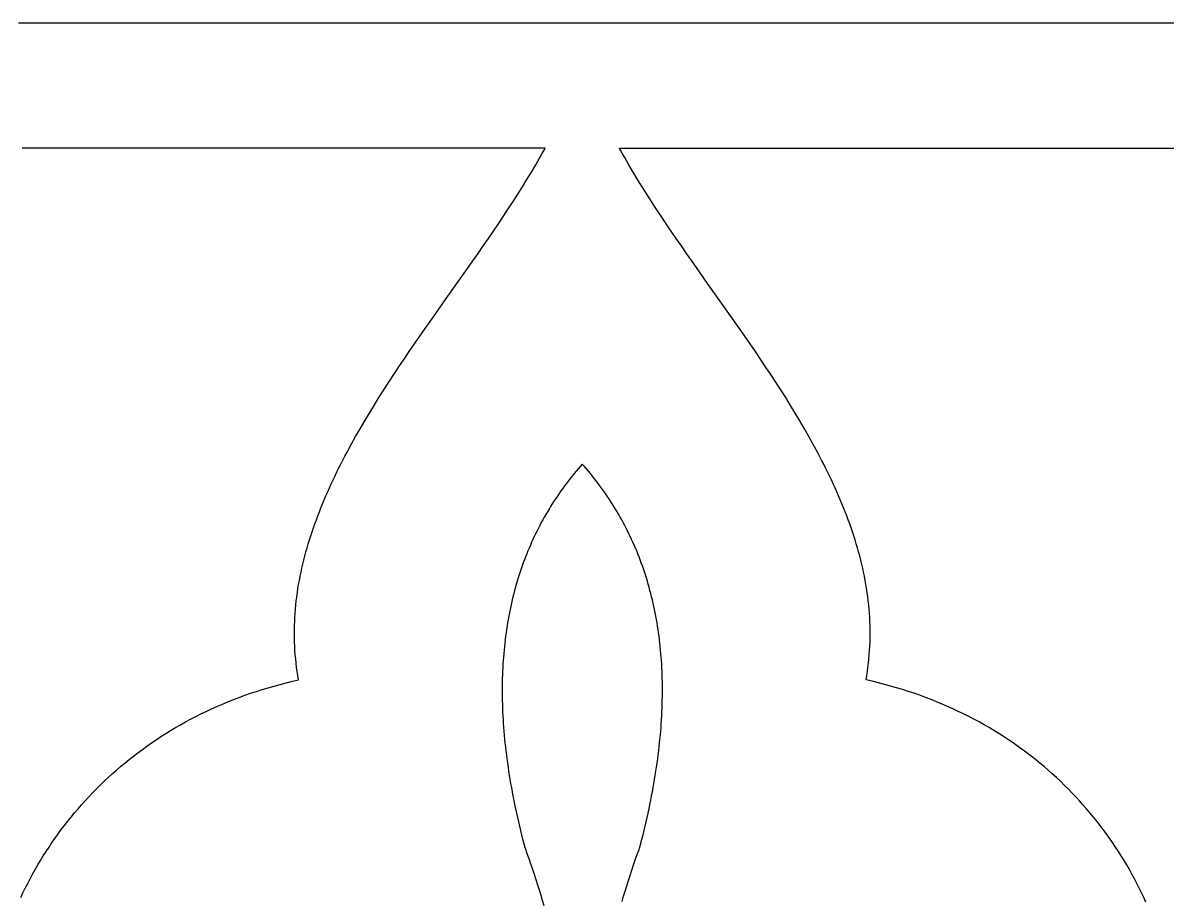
# Model space of a CAD drawing. Extents: x -53 to 64, y 95 to 135.
# Drawn here: x 2.4 to 27.5, y 116.19 to 135.46 of the extents above; entities that cross this region are included whole.
import ezdxf

# ---------------------------------------------------------------- set-up
doc = ezdxf.new("R2010")
doc.units = 0
doc.header["$MEASUREMENT"] = 0
doc.layers.add('LAYER_1', color=18, linetype='CONTINUOUS')

msp = doc.modelspace()

# ---------------------------------------------------------------- linework, layer by layer
at = {"layer": 'LAYER_1'}
for points in [[(2.309, 135.461), (3.267, 135.461), (4.231, 135.461), (5.2, 135.461), (6.174, 135.461), (7.152, 135.461), (8.134, 135.461), (9.121, 135.461), (10.11, 135.461), (12.098, 135.461), (14.095, 135.461), (16.097, 135.461), (18.103, 135.461), (20.109, 135.461), (22.111, 135.461), (24.108, 135.461), (26.096, 135.461), (27.085, 135.461), (28.072, 135.461)], [(2.358, 116.271), (2.407, 116.375), (2.458, 116.478), (2.51, 116.581), (2.563, 116.682), (2.618, 116.784), (2.675, 116.884), (2.732, 116.984), (2.792, 117.084), (2.852, 117.183), (2.915, 117.28), (2.978, 117.378), (3.043, 117.474), (3.11, 117.57), (3.178, 117.665), (3.247, 117.759), (3.318, 117.852), (3.39, 117.945), (3.463, 118.036), (3.538, 118.127), (3.615, 118.217), (3.692, 118.306), (3.772, 118.394), (3.852, 118.481), (3.934, 118.567), (4.018, 118.653), (4.102, 118.737), (4.189, 118.82), (4.276, 118.902), (4.365, 118.983), (4.455, 119.063), (4.547, 119.142), (4.64, 119.22), (4.734, 119.296), (4.83, 119.372), (4.927, 119.446), (5.026, 119.519), (5.125, 119.591), (5.226, 119.662), (5.329, 119.732), (5.433, 119.8), (5.538, 119.867), (5.644, 119.933), (5.752, 119.997), (5.861, 120.06), (5.972, 120.122), (6.084, 120.182), (6.197, 120.241), (6.311, 120.299), (6.427, 120.355), (6.544, 120.409), (6.662, 120.463), (6.782, 120.514), (6.902, 120.565), (7.025, 120.614), (7.148, 120.661), (7.273, 120.707), (7.399, 120.751), (7.526, 120.793), (7.655, 120.834), (7.784, 120.874), (7.916, 120.911), (8.048, 120.947), (8.181, 120.982), (8.316, 121.014), (8.452, 121.045), (8.436, 121.138), (8.422, 121.23), (8.409, 121.322), (8.398, 121.414), (8.388, 121.506), (8.38, 121.598), (8.373, 121.689), (8.368, 121.781), (8.364, 121.872), (8.362, 121.963), (8.361, 122.055), (8.361, 122.146), (8.363, 122.237), (8.366, 122.327), (8.37, 122.418), (8.376, 122.509), (8.383, 122.599), (8.392, 122.689), (8.402, 122.78), (8.413, 122.87), (8.425, 122.96), (8.439, 123.05), (8.453, 123.139), (8.469, 123.229), (8.486, 123.318), (8.505, 123.408), (8.524, 123.497), (8.545, 123.586), (8.567, 123.675), (8.589, 123.764), (8.613, 123.853), (8.638, 123.942), (8.664, 124.031), (8.691, 124.119), (8.719, 124.208), (8.749, 124.296), (8.779, 124.384), (8.81, 124.472), (8.842, 124.56), (8.875, 124.648), (8.908, 124.736), (8.943, 124.823), (8.979, 124.911), (9.015, 124.999), (9.053, 125.086), (9.091, 125.173), (9.13, 125.26), (9.17, 125.347), (9.21, 125.434), (9.252, 125.521), (9.294, 125.608), (9.336, 125.695), (9.38, 125.781), (9.424, 125.868), (9.469, 125.954), (9.515, 126.04), (9.608, 126.212), (9.703, 126.384), (9.801, 126.556), (9.902, 126.727), (10.004, 126.898), (10.108, 127.068), (10.214, 127.238), (10.321, 127.407), (10.43, 127.577), (10.541, 127.746), (10.653, 127.914), (10.765, 128.082), (10.879, 128.25), (10.994, 128.418), (11.109, 128.585), (11.225, 128.752), (11.459, 129.084), (11.692, 129.416), (11.926, 129.746), (12.158, 130.075), (12.273, 130.239), (12.388, 130.403), (12.501, 130.566), (12.614, 130.729), (12.725, 130.892), (12.835, 131.055), (12.944, 131.217), (13.051, 131.379), (13.157, 131.541), (13.26, 131.702), (13.362, 131.864), (13.461, 132.025), (13.559, 132.185), (13.653, 132.346), (13.7, 132.426), (13.746, 132.506), (13.791, 132.586), (13.836, 132.666), (13.858, 132.706), (13.859, 132.709), (13.859, 132.709), (13.859, 132.709), (13.859, 132.709), (13.858, 132.709), (13.856, 132.709), (13.851, 132.709), (13.845, 132.709), (13.837, 132.709), (13.827, 132.709), (13.815, 132.709), (13.801, 132.709), (13.786, 132.709), (13.769, 132.709), (13.75, 132.709), (13.729, 132.709), (13.707, 132.709), (13.683, 132.709), (13.657, 132.709), (13.63, 132.709), (13.601, 132.709), (13.57, 132.709), (13.538, 132.709), (13.504, 132.709), (13.469, 132.709), (13.431, 132.709), (13.393, 132.709), (13.353, 132.709), (13.311, 132.709), (13.267, 132.709), (13.223, 132.709), (13.176, 132.709), (13.128, 132.709), (13.079, 132.709), (13.028, 132.709), (12.976, 132.709), (12.922, 132.709), (12.867, 132.709), (12.811, 132.709), (12.753, 132.709), (12.693, 132.709), (12.633, 132.709), (12.571, 132.709), (12.507, 132.709), (12.443, 132.709), (12.377, 132.709), (12.309, 132.709), (12.241, 132.709), (12.171, 132.709), (12.1, 132.709), (12.027, 132.709), (11.954, 132.709), (11.879, 132.709), (11.803, 132.709), (11.725, 132.709), (11.647, 132.709), (11.567, 132.709), (11.487, 132.709), (11.405, 132.709), (11.322, 132.709), (11.238, 132.709), (11.153, 132.709), (11.066, 132.709), (10.979, 132.709), (10.891, 132.709), (10.801, 132.709), (10.711, 132.709), (10.619, 132.709), (10.527, 132.709), (10.433, 132.709), (10.339, 132.709), (10.243, 132.709), (10.147, 132.709), (10.05, 132.709), (9.952, 132.709), (9.852, 132.709), (9.753, 132.709), (9.652, 132.709), (9.55, 132.709), (9.447, 132.709), (9.344, 132.709), (9.24, 132.709), (9.135, 132.709), (9.029, 132.709), (8.922, 132.709), (8.815, 132.709), (8.707, 132.709), (8.598, 132.709), (8.488, 132.709), (8.378, 132.709), (8.267, 132.709), (8.156, 132.709), (8.043, 132.709), (7.817, 132.709), (7.588, 132.709), (7.356, 132.709), (7.122, 132.709), (6.886, 132.709), (6.648, 132.709), (6.408, 132.709), (6.166, 132.709), (5.923, 132.709), (5.678, 132.709), (5.431, 132.709), (5.183, 132.709), (4.933, 132.709), (4.683, 132.709), (4.431, 132.709), (4.178, 132.709), (3.925, 132.709), (3.415, 132.709), (2.904, 132.709), (2.391, 132.709)], [(27.038, 116.167), (26.991, 116.271), (26.942, 116.375), (26.891, 116.478), (26.839, 116.581), (26.786, 116.682), (26.731, 116.784), (26.675, 116.884), (26.617, 116.984), (26.558, 117.084), (26.497, 117.183), (26.435, 117.28), (26.371, 117.378), (26.306, 117.474), (26.24, 117.57), (26.172, 117.665), (26.103, 117.759), (26.032, 117.852), (25.96, 117.945), (25.886, 118.036), (25.811, 118.127), (25.735, 118.217), (25.657, 118.306), (25.578, 118.394), (25.497, 118.481), (25.415, 118.567), (25.332, 118.653), (25.247, 118.737), (25.161, 118.82), (25.074, 118.902), (24.985, 118.983), (24.894, 119.063), (24.803, 119.142), (24.71, 119.22), (24.615, 119.296), (24.52, 119.372), (24.423, 119.446), (24.324, 119.519), (24.224, 119.591), (24.123, 119.662), (24.021, 119.732), (23.917, 119.8), (23.812, 119.867), (23.705, 119.933), (23.598, 119.997), (23.489, 120.06), (23.378, 120.122), (23.266, 120.182), (23.153, 120.241), (23.039, 120.299), (22.923, 120.355), (22.806, 120.409), (22.688, 120.463), (22.568, 120.514), (22.448, 120.565), (22.325, 120.614), (22.202, 120.661), (22.077, 120.707), (21.951, 120.751), (21.824, 120.793), (21.695, 120.834), (21.566, 120.874), (21.434, 120.911), (21.302, 120.947), (21.169, 120.982), (21.034, 121.014), (20.898, 121.045), (20.914, 121.138), (20.928, 121.23), (20.941, 121.322), (20.952, 121.414), (20.962, 121.506), (20.97, 121.598), (20.977, 121.689), (20.982, 121.781), (20.986, 121.872), (20.988, 121.963), (20.989, 122.055), (20.989, 122.146), (20.987, 122.237), (20.984, 122.327), (20.979, 122.418), (20.973, 122.509), (20.966, 122.599), (20.958, 122.689), (20.948, 122.78), (20.937, 122.87), (20.925, 122.96), (20.911, 123.05), (20.896, 123.139), (20.88, 123.229), (20.863, 123.318), (20.845, 123.408), (20.825, 123.497), (20.805, 123.586), (20.783, 123.675), (20.76, 123.764), (20.736, 123.853), (20.711, 123.942), (20.685, 124.031), (20.658, 124.119), (20.63, 124.208), (20.601, 124.296), (20.571, 124.384), (20.54, 124.472), (20.508, 124.56), (20.475, 124.648), (20.441, 124.736), (20.406, 124.823), (20.371, 124.911), (20.334, 124.999), (20.297, 125.086), (20.259, 125.173), (20.22, 125.26), (20.18, 125.347), (20.139, 125.434), (20.098, 125.521), (20.056, 125.608), (20.013, 125.695), (19.97, 125.781), (19.925, 125.868), (19.88, 125.954), (19.835, 126.04), (19.742, 126.212), (19.646, 126.384), (19.548, 126.556), (19.448, 126.727), (19.346, 126.898), (19.242, 127.068), (19.136, 127.238), (19.028, 127.407), (18.919, 127.577), (18.809, 127.746), (18.697, 127.914), (18.584, 128.082), (18.471, 128.25), (18.356, 128.418), (18.24, 128.585), (18.125, 128.752), (17.891, 129.084), (17.657, 129.416), (17.424, 129.746), (17.192, 130.075), (17.077, 130.239), (16.962, 130.403), (16.849, 130.566), (16.736, 130.729), (16.625, 130.892), (16.515, 131.055), (16.406, 131.217), (16.299, 131.379), (16.194, 131.541), (16.09, 131.702), (15.989, 131.864), (15.889, 132.025), (15.792, 132.185), (15.697, 132.346), (15.651, 132.426), (15.605, 132.506), (15.56, 132.586), (15.515, 132.666), (15.493, 132.706), (15.492, 132.709), (15.492, 132.709), (15.492, 132.709), (15.492, 132.709), (15.493, 132.709), (15.495, 132.709), (15.5, 132.709), (15.506, 132.709), (15.514, 132.709), (15.524, 132.709), (15.536, 132.709), (15.55, 132.709), (15.565, 132.709), (15.582, 132.709), (15.601, 132.709), (15.622, 132.709), (15.644, 132.709), (15.668, 132.709), (15.694, 132.709), (15.721, 132.709), (15.75, 132.709), (15.781, 132.709), (15.813, 132.709), (15.847, 132.709), (15.882, 132.709), (15.919, 132.709), (15.958, 132.709), (15.998, 132.709), (16.04, 132.709), (16.083, 132.709), (16.128, 132.709), (16.175, 132.709), (16.223, 132.709), (16.272, 132.709), (16.323, 132.709), (16.375, 132.709), (16.429, 132.709), (16.484, 132.709), (16.54, 132.709), (16.598, 132.709), (16.657, 132.709), (16.718, 132.709), (16.78, 132.709), (16.844, 132.709), (16.908, 132.709), (16.974, 132.709), (17.042, 132.709), (17.11, 132.709), (17.18, 132.709), (17.251, 132.709), (17.324, 132.709), (17.397, 132.709), (17.472, 132.709), (17.548, 132.709), (17.625, 132.709), (17.704, 132.709), (17.783, 132.709), (17.864, 132.709), (17.946, 132.709), (18.029, 132.709), (18.113, 132.709), (18.198, 132.709), (18.284, 132.709), (18.372, 132.709), (18.46, 132.709), (18.55, 132.709), (18.64, 132.709), (18.732, 132.709), (18.824, 132.709), (18.918, 132.709), (19.012, 132.709), (19.107, 132.709), (19.204, 132.709), (19.301, 132.709), (19.399, 132.709), (19.498, 132.709), (19.598, 132.709), (19.699, 132.709), (19.801, 132.709), (19.903, 132.709), (20.007, 132.709), (20.111, 132.709), (20.216, 132.709), (20.322, 132.709), (20.428, 132.709), (20.536, 132.709), (20.644, 132.709), (20.753, 132.709), (20.862, 132.709), (20.972, 132.709), (21.083, 132.709), (21.195, 132.709), (21.307, 132.709), (21.534, 132.709), (21.763, 132.709), (21.995, 132.709), (22.228, 132.709), (22.464, 132.709), (22.702, 132.709), (22.942, 132.709), (23.184, 132.709), (23.428, 132.709), (23.673, 132.709), (23.92, 132.709), (24.168, 132.709), (24.417, 132.709), (24.668, 132.709), (24.92, 132.709), (25.172, 132.709), (25.426, 132.709), (25.935, 132.709), (26.446, 132.709), (26.959, 132.709), (27.984, 132.709)], [(15.547, 116.186), (15.58, 116.299), (15.614, 116.413), (15.65, 116.527), (15.686, 116.641), (15.722, 116.755), (15.76, 116.869), (15.799, 116.984), (15.838, 117.098), (15.879, 117.213), (15.92, 117.327), (15.931, 117.356), (15.936, 117.37), (15.939, 117.377), (15.939, 117.378), (15.939, 117.379), (15.939, 117.379), (15.94, 117.381), (15.946, 117.405), (15.959, 117.454), (15.984, 117.551), (16.008, 117.647), (16.032, 117.744), (16.055, 117.839), (16.077, 117.934), (16.099, 118.029), (16.12, 118.124), (16.14, 118.218), (16.159, 118.311), (16.178, 118.404), (16.196, 118.497), (16.214, 118.589), (16.23, 118.681), (16.247, 118.772), (16.262, 118.863), (16.277, 118.953), (16.291, 119.043), (16.304, 119.133), (16.317, 119.222), (16.329, 119.311), (16.34, 119.399), (16.351, 119.487), (16.361, 119.574), (16.371, 119.661), (16.379, 119.748), (16.387, 119.834), (16.395, 119.92), (16.402, 120.005), (16.408, 120.09), (16.413, 120.175), (16.418, 120.259), (16.422, 120.342), (16.425, 120.425), (16.428, 120.508), (16.43, 120.591), (16.432, 120.673), (16.432, 120.754), (16.433, 120.835), (16.432, 120.916), (16.431, 120.996), (16.429, 121.076), (16.427, 121.156), (16.424, 121.235), (16.42, 121.313), (16.416, 121.391), (16.411, 121.469), (16.405, 121.547), (16.399, 121.624), (16.392, 121.7), (16.384, 121.776), (16.376, 121.852), (16.367, 121.927), (16.358, 122.002), (16.348, 122.077), (16.337, 122.151), (16.326, 122.225), (16.314, 122.298), (16.301, 122.371), (16.288, 122.444), (16.274, 122.516), (16.26, 122.587), (16.245, 122.659), (16.229, 122.73), (16.213, 122.8), (16.196, 122.87), (16.178, 122.94), (16.16, 123.009), (16.141, 123.078), (16.122, 123.147), (16.102, 123.215), (16.081, 123.283), (16.06, 123.35), (16.038, 123.417), (16.015, 123.483), (15.992, 123.55), (15.968, 123.615), (15.944, 123.681), (15.919, 123.746), (15.894, 123.81), (15.868, 123.875), (15.841, 123.938), (15.813, 124.002), (15.786, 124.065), (15.757, 124.128), (15.728, 124.19), (15.698, 124.252), (15.668, 124.313), (15.637, 124.374), (15.605, 124.435), (15.573, 124.496), (15.541, 124.556), (15.507, 124.615), (15.474, 124.674), (15.439, 124.733), (15.404, 124.792), (15.368, 124.85), (15.332, 124.907), (15.296, 124.965), (15.258, 125.022), (15.22, 125.078), (15.182, 125.135), (15.143, 125.19), (15.103, 125.246), (15.063, 125.301), (15.022, 125.356), (14.98, 125.41), (14.938, 125.464), (14.896, 125.518), (14.853, 125.571), (14.809, 125.624), (14.765, 125.676), (14.72, 125.728), (14.675, 125.78), (14.629, 125.728), (14.585, 125.676), (14.54, 125.624), (14.497, 125.571), (14.454, 125.518), (14.411, 125.464), (14.369, 125.41), (14.328, 125.356), (14.287, 125.301), (14.247, 125.246), (14.207, 125.19), (14.168, 125.135), (14.129, 125.078), (14.091, 125.022), (14.054, 124.965), (14.017, 124.907), (13.981, 124.85), (13.945, 124.792), (13.91, 124.733), (13.876, 124.674), (13.842, 124.615), (13.809, 124.556), (13.776, 124.496), (13.744, 124.435), (13.713, 124.374), (13.682, 124.313), (13.651, 124.252), (13.622, 124.19), (13.593, 124.128), (13.564, 124.065), (13.536, 124.002), (13.509, 123.938), (13.482, 123.875), (13.456, 123.81), (13.431, 123.746), (13.406, 123.681), (13.381, 123.615), (13.358, 123.55), (13.335, 123.483), (13.312, 123.417), (13.29, 123.35), (13.269, 123.283), (13.248, 123.215), (13.228, 123.147), (13.209, 123.078), (13.19, 123.009), (13.172, 122.94), (13.154, 122.87), (13.137, 122.8), (13.121, 122.73), (13.105, 122.659), (13.09, 122.587), (13.076, 122.516), (13.062, 122.444), (13.049, 122.371), (13.036, 122.298), (13.024, 122.225), (13.013, 122.151), (13.002, 122.077), (12.992, 122.002), (12.982, 121.927), (12.974, 121.852), (12.965, 121.776), (12.958, 121.7), (12.951, 121.624), (12.945, 121.547), (12.939, 121.469), (12.934, 121.391), (12.93, 121.313), (12.926, 121.235), (12.923, 121.156), (12.921, 121.076), (12.919, 120.996), (12.918, 120.916), (12.917, 120.835), (12.917, 120.754), (12.918, 120.673), (12.92, 120.591), (12.922, 120.508), (12.925, 120.425), (12.928, 120.342), (12.932, 120.259), (12.937, 120.175), (12.942, 120.09), (12.948, 120.005), (12.955, 119.92), (12.963, 119.834), (12.971, 119.748), (12.979, 119.661), (12.989, 119.574), (12.999, 119.487), (13.01, 119.399), (13.021, 119.311), (13.033, 119.222), (13.046, 119.133), (13.059, 119.043), (13.073, 118.953), (13.088, 118.863), (13.103, 118.772), (13.119, 118.681), (13.136, 118.589), (13.154, 118.497), (13.172, 118.404), (13.191, 118.311), (13.21, 118.218), (13.23, 118.124), (13.251, 118.029), (13.273, 117.934), (13.295, 117.839), (13.318, 117.744), (13.341, 117.647), (13.366, 117.551), (13.391, 117.454), (13.404, 117.405), (13.41, 117.381), (13.411, 117.378), (13.412, 117.374), (13.415, 117.367), (13.42, 117.353), (13.462, 117.238), (13.502, 117.124), (13.542, 117.009), (13.581, 116.895), (13.619, 116.781), (13.656, 116.666), (13.692, 116.552), (13.728, 116.438), (13.762, 116.325), (13.796, 116.211), (13.828, 116.097)]]:
    msp.add_lwpolyline(points, dxfattribs=at)

doc.saveas('drawing.dxf')
